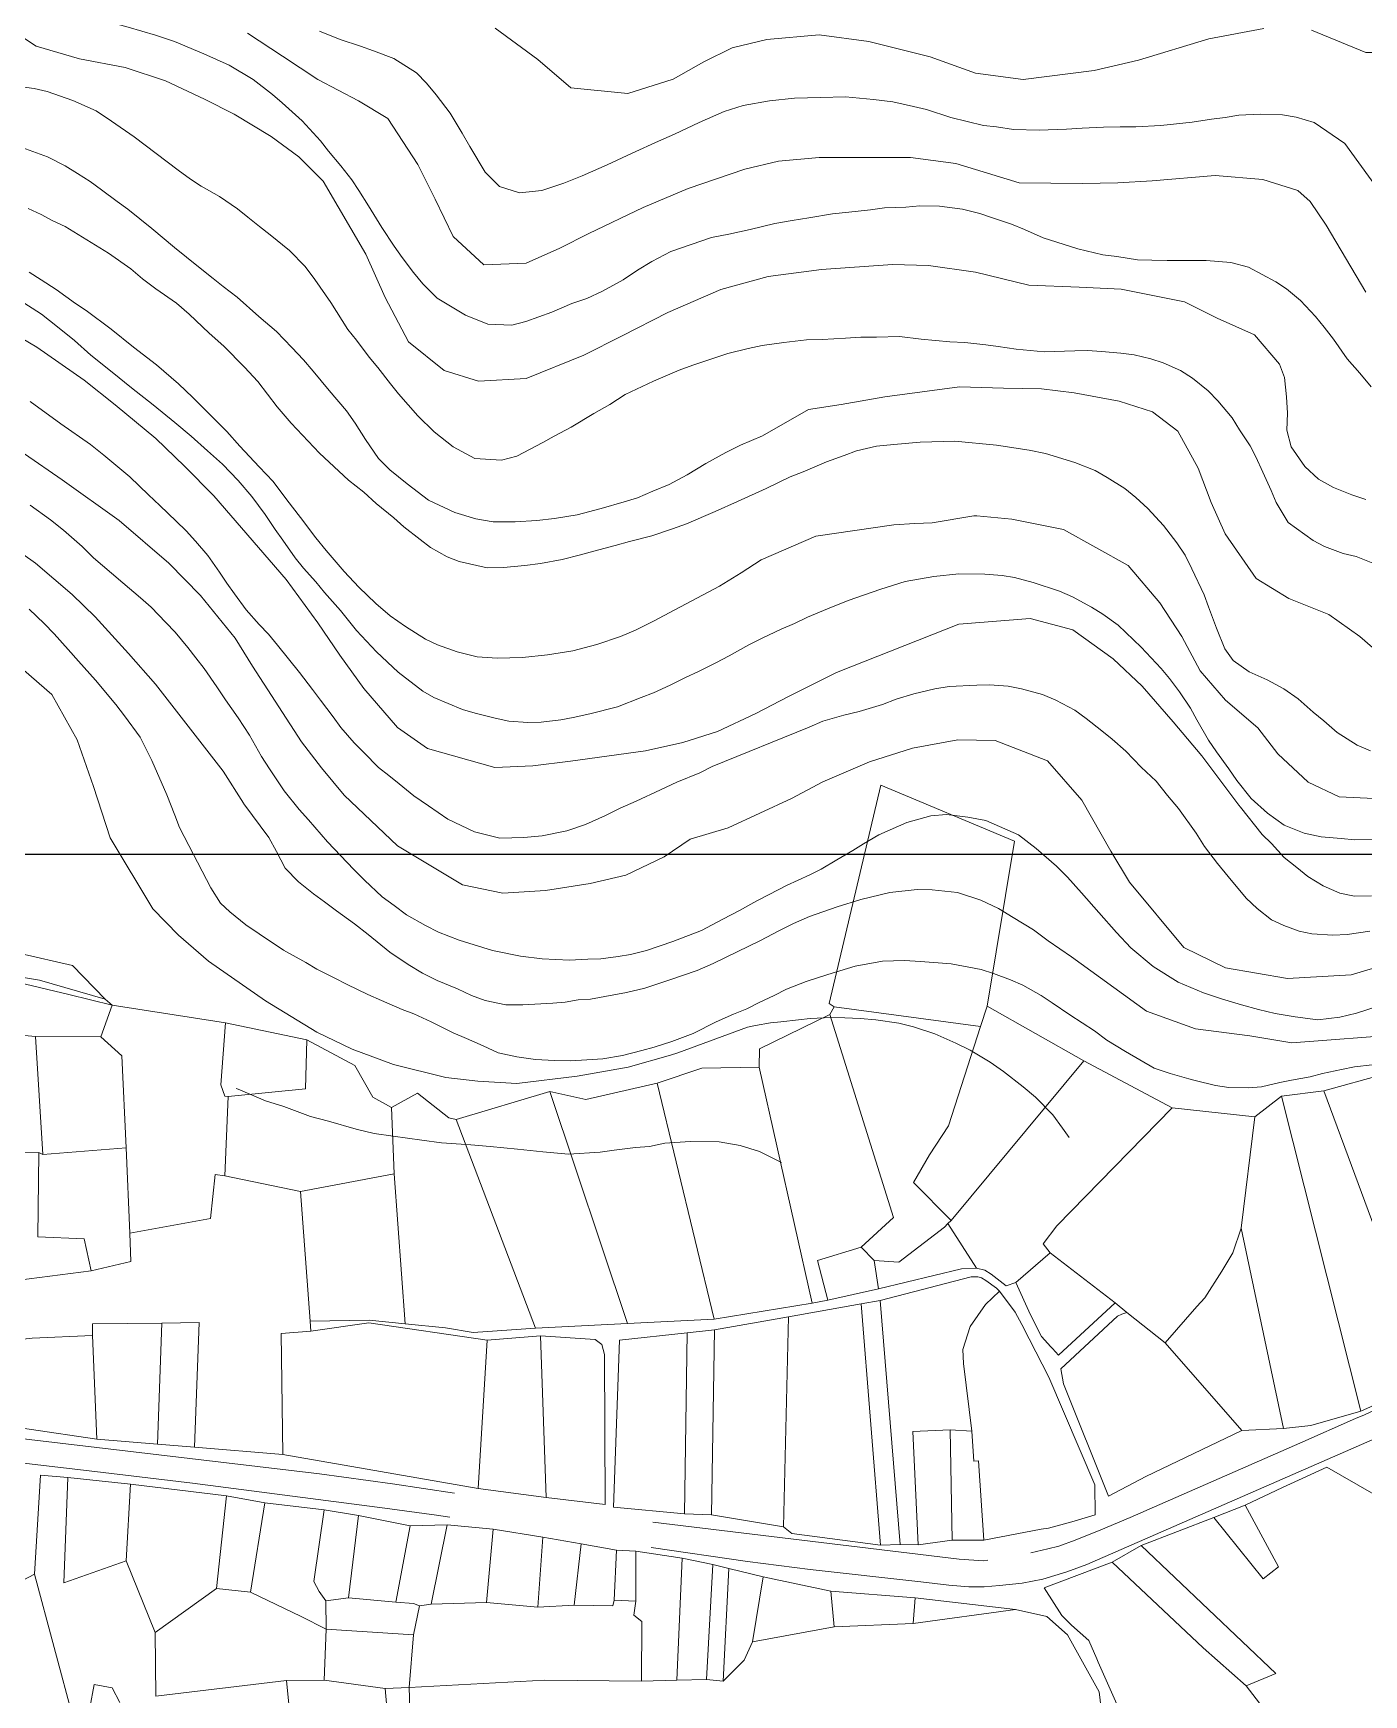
# Model space of a CAD drawing. Header units: metres. Extents: x 548946 to 557077, y 1838800 to 1845419.
# Drawn here: x 553353 to 553778, y 1839732 to 1840262 of the extents above; entities that cross this region are included whole.
import ezdxf

# ---------------------------------------------------------------- set-up
doc = ezdxf.new("R2010")
doc.units = ezdxf.units.M
doc.header["$LTSCALE"] = 28
for name, color, linetype, lineweight in [('1', 7, 'Continuous', 13), ('10', 7, 'Continuous', 13), ('2', 7, 'Continuous', 13), ('22', 7, 'Continuous', 13), ('30', 7, 'Continuous', 13), ('60', 7, 'Continuous', 25)]:
    doc.layers.add(name, color=color, linetype=linetype, lineweight=lineweight)

msp = doc.modelspace()

# ---------------------------------------------------------------- linework, layer by layer
at = {"layer": '1'}
for points in [[(553352.03, 1840279.45), (553355.71, 1840276.74), (553359.25, 1840274.14), (553364.18, 1840270.65), (553371.6, 1840267.04), (553376.71, 1840265.52), (553383.68, 1840263.69), (553392.41, 1840261.14), (553398.49, 1840259.08), (553407.76, 1840255.16), (553415.84, 1840251.5), (553423.49, 1840247.01), (553429.74, 1840242.23), (553432.76, 1840239.57), (553439.12, 1840233.77), (553445.03, 1840227.4), (553447.59, 1840224.17), (553451.5, 1840219.4), (553454.98, 1840214.97), (553457.17, 1840211.57), (553460.31, 1840206.71), (553464.59, 1840199.77)], [(553421.7, 1840261.76), (553432.92, 1840254.37), (553444.14, 1840246.99), (553457.06, 1840240.14), (553466.49, 1840234.49), (553476.05, 1840219.87), (553481.5, 1840208.85), (553487.23, 1840196.97), (553497.05, 1840187.84), (553510.55, 1840188.46), (553521.31, 1840193.18), (553530.48, 1840197.9), (553547.88, 1840206.18), (553562.19, 1840212.17), (553580.28, 1840218.4), (553590.99, 1840220.89), (553603.94, 1840222.14), (553621.12, 1840222.14), (553633.08, 1840222.14), (553647.52, 1840220.15), (553667.72, 1840214.03), (553687.84, 1840213.8), (553699.09, 1840213.99), (553710.12, 1840214.69), (553730.19, 1840216.39), (553745.32, 1840215.07), (553756.46, 1840211.55), (553760.48, 1840208.03), (553765.53, 1840200.49), (553778.12, 1840179.23)], [(553444.69, 1840262.35), (553451.22, 1840259.68), (553457.7, 1840257.54), (553461.9, 1840256.05), (553468.41, 1840253.64), (553475.54, 1840249.1), (553478.76, 1840245.81), (553481.9, 1840242.12), (553486.32, 1840236.24), (553490.14, 1840229.9), (553492.56, 1840225.61), (553497.49, 1840217.44), (553502.03, 1840212.87), (553508.37, 1840210.83), (553515.56, 1840211.63), (553522.59, 1840213.96), (553528.44, 1840216.3), (553536.38, 1840219.77), (553544.3, 1840223.5), (553552.72, 1840227.29), (553557.81, 1840229.54), (553565.72, 1840233.28), (553573.66, 1840236.75), (553579.69, 1840238.72), (553588.11, 1840240.16), (553596.08, 1840241.04), (553604.39, 1840241.18), (553612.3, 1840241.4), (553621.23, 1840240.56), (553627.43, 1840239.81), (553633.96, 1840238.32), (553638.1, 1840237.35), (553645.92, 1840234.83), (553656.34, 1840232.33), (553660.42, 1840231.87), (553665.85, 1840231.04), (553674.07, 1840230.77), (553682.75, 1840231.08), (553687.78, 1840231.5), (553694.51, 1840231.72), (553699.83, 1840231.92), (553704.91, 1840231.83), (553712.79, 1840232.31), (553722.81, 1840233.41), (553728.95, 1840234.35), (553733.32, 1840234.83), (553737.66, 1840235.57), (553744.51, 1840235.93), (553751.56, 1840235.67), (553755.93, 1840234.98), (553761.69, 1840233.23), (553771.45, 1840226.58), (553781.27, 1840213.09)], [(553500.65, 1840263.31), (553514.27, 1840253.37), (553524.79, 1840244.32), (553542.97, 1840242.46), (553557.44, 1840247.06), (553567.22, 1840252.56), (553576.24, 1840257.08), (553587.22, 1840259.71), (553603.97, 1840261.22), (553619.72, 1840259.09), (553639.29, 1840254.22), (553653.79, 1840248.96), (553669, 1840246.95), (553691.59, 1840249.81), (553705.67, 1840253.14), (553728.18, 1840259.88), (553745.71, 1840263.25)], [(553760.82, 1840262.7), (553778.13, 1840255.61), (553787.57, 1840255.61), (553806.46, 1840258.76), (553814.71, 1840258.76), (553819.19, 1840256.14), (553821.8, 1840251.27), (553828.14, 1840243.79), (553833.74, 1840239.68), (553840.08, 1840240.05), (553848.16, 1840243.8), (553881.21, 1840264.28)], [(553463.26, 1840155.15), (553460.55, 1840158.49), (553456.44, 1840163.89), (553453.73, 1840167.23), (553448.23, 1840175.86), (553443.13, 1840183.23), (553440.08, 1840187.32), (553435.09, 1840192.49), (553428.95, 1840197.41), (553425.53, 1840200.15), (553421.82, 1840203.12), (553418.54, 1840205.75), (553412.77, 1840209.67), (553406.95, 1840212.93), (553403.59, 1840215.16), (553399.62, 1840218.11), (553385.58, 1840228.66), (553378.39, 1840233.72), (553373.49, 1840236.95), (553366.09, 1840240.29), (553357.84, 1840243.16), (553353.71, 1840244.13), (553348.82, 1840244.77)], [(553348.59, 1840225.69), (553358.02, 1840222.32), (553363.65, 1840219.45), (553367.54, 1840217.03), (553371.57, 1840214.5), (553375.23, 1840211.79), (553380.17, 1840208.07), (553383.55, 1840205.59), (553391.22, 1840199.45), (553398.48, 1840193.39), (553406.15, 1840187.24), (553410.83, 1840183.49), (553413.96, 1840180.98), (553418.47, 1840177.6), (553425.37, 1840171.37), (553430.93, 1840166.68), (553435.9, 1840161.53), (553439.56, 1840157.66), (553442.68, 1840153.99), (553447.76, 1840147.82), (553453.27, 1840141.31), (553456.02, 1840137.47), (553459.31, 1840132.27), (553463.48, 1840126.13), (553467.12, 1840122.52), (553472.65, 1840118.08), (553479.44, 1840112.87), (553487.76, 1840109), (553494.46, 1840106.89), (553500, 1840105.95), (553506.99, 1840105.94), (553513.93, 1840106.45), (553519.55, 1840107.06), (553526.8, 1840108.25), (553534.47, 1840110.26), (553541.75, 1840112.36), (553546.01, 1840113.6), (553550.96, 1840115.7), (553556.16, 1840117.83), (553561.9, 1840120.92), (553567.84, 1840124.55), (553574.18, 1840128.09), (553578.85, 1840130.42), (553585.9, 1840133.4), (553600.5, 1840141.78), (553610.9, 1840143.39), (553624.9, 1840145.83), (553648.69, 1840149), (553662.65, 1840148.62), (553674.84, 1840148.38), (553685.2, 1840147.07), (553699.59, 1840144.44), (553710.19, 1840141.04), (553718.28, 1840134.88), (553724.7, 1840123.09), (553728.92, 1840112.1), (553733.36, 1840102.2), (553743.23, 1840087.96), (553753.63, 1840081.54), (553766.36, 1840076.44), (553776.3, 1840069.43), (553784.31, 1840062.39)], [(553462.7, 1840111.78), (553458.79, 1840115.38), (553453.94, 1840119.26), (553444.67, 1840127.87), (553435.69, 1840137.41), (553431.21, 1840142.64), (553424.99, 1840150.67), (553420.72, 1840155.27), (553414.13, 1840161.96), (553409.51, 1840166.13), (553403.12, 1840172.19), (553399.09, 1840175.65), (553392.47, 1840180.25), (553388.22, 1840183.43), (553384.49, 1840186.66), (553377.44, 1840191.6), (553363.63, 1840200.1), (553359.66, 1840201.87), (553355.92, 1840203.93), (553351.81, 1840205.82)], [(553464.59, 1840199.77), (553468.49, 1840193.83), (553470.97, 1840190.2), (553474.62, 1840185.4), (553477.62, 1840181.83), (553482.15, 1840177.25), (553491.2, 1840171.88), (553498.28, 1840169.02), (553505.98, 1840168.69), (553510.41, 1840169.83), (553518.67, 1840172.82), (553525.12, 1840175.61), (553529.89, 1840177.18), (553534.83, 1840179.54), (553541.46, 1840183.14), (553546.06, 1840186.24), (553550.57, 1840188.95), (553556.6, 1840192.09), (553569.62, 1840196.64), (553575.11, 1840197.64), (553581.96, 1840199.17), (553589.81, 1840201.08), (553595.3, 1840202.07), (553600.67, 1840202.92), (553608.2, 1840204.14), (553613.34, 1840204.71), (553620.28, 1840205.47), (553624.77, 1840206.1), (553631.51, 1840206.32), (553636.02, 1840206.68), (553642.27, 1840206.59), (553649.66, 1840205.59), (553655.14, 1840204.24), (553659.2, 1840202.86), (553665.28, 1840200.8), (553669.36, 1840199.17), (553675.38, 1840196.45), (553686.43, 1840192.99), (553694.3, 1840191.12), (553698.79, 1840190.58), (553705.41, 1840189.49), (553709.98, 1840189.34), (553714.8, 1840189.22), (553721.17, 1840189.27), (553727.28, 1840189.29), (553735.16, 1840188.6), (553740.78, 1840187.14), (553749.49, 1840182.51), (553752.85, 1840180.28), (553757.3, 1840176.47), (553762.15, 1840171.41), (553764.86, 1840168.07), (553767.88, 1840164.24), (553772.22, 1840157.96), (553776.24, 1840153.33), (553779.83, 1840149.04)], [(553783.11, 1840017.68), (553769.65, 1840018.3), (553759.78, 1840023.02), (553750.15, 1840031.99), (553743.77, 1840040.27), (553733.44, 1840049.16), (553725.36, 1840058.49), (553719.55, 1840069.47), (553712.55, 1840080.15), (553702.42, 1840092.06), (553681.76, 1840103.51), (553665.36, 1840106.8), (553654.14, 1840107.85), (553653.18, 1840107.84), (553639.94, 1840105.7), (553634.4, 1840105.48), (553627.72, 1840105), (553602.91, 1840101.42), (553585.46, 1840093.87), (553579.06, 1840089.68), (553572.15, 1840085.42), (553564.93, 1840081.65), (553557.97, 1840077.9), (553551.12, 1840074.3), (553545.35, 1840071.47), (553540.66, 1840069.4), (553533.04, 1840066.88), (553525.37, 1840064.87), (553517.35, 1840063.6), (553509.42, 1840062.72), (553501.3, 1840062.47), (553494.9, 1840062.93), (553488.51, 1840064.56), (553482.32, 1840066.73), (553478.49, 1840068.63), (553472.1, 1840072.59), (553467.19, 1840076.06), (553462.62, 1840079.96), (553457.25, 1840085.19), (553452.57, 1840090.11), (553446.78, 1840096.85), (553443.49, 1840100.89), (553438.63, 1840107.34), (553434.26, 1840112.94), (553429.86, 1840118.8), (553425.47, 1840123.49), (553419.31, 1840130.06), (553415.16, 1840134.78), (553410.51, 1840139.45), (553404.26, 1840145.62), (553399.78, 1840149.91), (553392.76, 1840156), (553385.41, 1840161.66), (553378.31, 1840167.35), (553370.28, 1840173.33), (553366.93, 1840175.55), (553360.74, 1840180.04), (553356, 1840183.14), (553352.11, 1840185.56)], [(553780.02, 1839986.75), (553774.56, 1839986.67), (553769.91, 1839987.59), (553764.57, 1839990), (553759.69, 1839992.97), (553756.13, 1839995.83), (553752.13, 1839999.03), (553748.14, 1840003.4), (553745.09, 1840006.32), (553738.19, 1840015.07), (553737.7, 1840015.63), (553725.9, 1840031.41), (553716.77, 1840042.2), (553706.87, 1840053.61), (553697.62, 1840062.28), (553684.78, 1840071.6), (553671.16, 1840075.2), (553648.46, 1840073.38), (553609.46, 1840057.95), (553594.11, 1840050.25), (553583.78, 1840044.87), (553571.56, 1840039.11), (553560.49, 1840035.59), (553548.62, 1840033.03), (553524.67, 1840029.67), (553512.68, 1840028.16), (553500.57, 1840027.7), (553479.11, 1840033.77), (553469.55, 1840040.46), (553458.84, 1840052.84), (553451.14, 1840063.44), (553444.17, 1840073.77), (553434, 1840087.62), (553410.95, 1840114.31), (553401.63, 1840123.67), (553392.53, 1840132.53), (553379.54, 1840143.24), (553369.67, 1840151.13), (553354.59, 1840161.61), (553339.2, 1840170.69)], [(553780.98, 1840092.59), (553775.13, 1840094.94), (553770.99, 1840095.92), (553765.02, 1840098.12), (553761.43, 1840100.07), (553753.38, 1840105.81), (553749.56, 1840112.15), (553747.97, 1840116.01), (553745.37, 1840121.84), (553743.15, 1840126.66), (553741.33, 1840130.24), (553737.91, 1840135.32), (553735.54, 1840139.09), (553731.03, 1840144.58), (553727.95, 1840147.75), (553722.96, 1840151.75), (553719.05, 1840154.18), (553713.57, 1840156.7), (553709.66, 1840157.96), (553704.32, 1840159.19), (553700.1, 1840159.77), (553693.93, 1840160.26), (553689.48, 1840160.55), (553685.45, 1840160.5), (553675.6, 1840160.19), (553666.67, 1840161.03), (553660.98, 1840161.83), (553657.02, 1840162.44), (553650.31, 1840163.13), (553645.6, 1840163.39), (553636.4, 1840164.2), (553629.55, 1840165.01), (553622.16, 1840164.84), (553617.22, 1840164.82), (553612.31, 1840164.54), (553604.94, 1840164.12), (553599.89, 1840163.95), (553592.69, 1840163.16), (553585.78, 1840162.14), (553581.32, 1840161.25), (553574.87, 1840159.63), (553570.36, 1840158.1), (553563.7, 1840155.93), (553559.33, 1840154.28), (553551.14, 1840150.78), (553542.11, 1840146.53), (553537.25, 1840143.4), (553532.11, 1840140.49), (553524.91, 1840136.18), (553519.51, 1840133.25), (553515.83, 1840131.28), (553507.6, 1840126.86), (553502.66, 1840125.67), (553494.15, 1840126.16), (553487.25, 1840129.83), (553481.25, 1840134.63), (553476.01, 1840139.77), (553469.9, 1840146.77), (553467.34, 1840150), (553463.26, 1840155.15)], [(553438.32, 1840057.98), (553431.25, 1840066.69), (553428.4, 1840070.15), (553425.46, 1840073.21), (553421.3, 1840077.95), (553417.62, 1840083.01), (553415.17, 1840086.38), (553412.83, 1840089.9), (553409.12, 1840095.21), (553405.1, 1840099.84), (553402.14, 1840103.15), (553398.94, 1840106.18), (553393.83, 1840111.21), (553390.21, 1840114.59), (553384.25, 1840120.3), (553375.95, 1840127.19), (553371.67, 1840130.62), (553362.22, 1840137.26), (553352.47, 1840144.37)], [(553779.61, 1840033.01), (553775.38, 1840034.75), (553769.08, 1840038.87), (553764.77, 1840042.56), (553761.34, 1840045.3), (553756.58, 1840049.59), (553752.07, 1840052.74), (553746.68, 1840055.65), (553740.94, 1840058.14), (553735.86, 1840061.75), (553733.24, 1840065.49), (553730.56, 1840072.09), (553728, 1840078.83), (553726.66, 1840082.71), (553722.76, 1840090.99), (553720.59, 1840095.31), (553717.94, 1840099.31), (553713.69, 1840104.82), (553708.67, 1840110.25), (553704.91, 1840113.74), (553701.34, 1840116.6), (553695.75, 1840120.14), (553691.87, 1840122.32), (553685.47, 1840124.86), (553676.06, 1840127.73), (553670.86, 1840128.85), (553660.41, 1840130.43), (553647.14, 1840131.7), (553636.11, 1840131.39), (553627.75, 1840130.6), (553622.21, 1840130.12), (553615.87, 1840128.64), (553611.87, 1840127.16), (553606.24, 1840125.11), (553598.79, 1840121.95), (553594.68, 1840120.33), (553587.02, 1840116.62), (553577.85, 1840112.49), (553570.8, 1840109.24), (553561.6, 1840105.37), (553557.23, 1840103.72), (553550.57, 1840101.55), (553543.49, 1840099.73), (553538.95, 1840098.45), (553532.12, 1840096.66), (553527.84, 1840095.41), (553522.01, 1840093.99), (553515.13, 1840092.71), (553510.14, 1840092.03), (553503.31, 1840091.41), (553498.11, 1840091.36), (553489.18, 1840093.36), (553485.38, 1840094.77), (553480.1, 1840097.83), (553476.71, 1840100.31), (553471.57, 1840104.43), (553468.41, 1840107.2), (553462.7, 1840111.78)], [(553350.6, 1840127.69), (553362.63, 1840119.33), (553380.81, 1840106.38), (553396.6, 1840092.8), (553406.73, 1840082.47), (553417.75, 1840068.89), (553423.33, 1840060), (553438.88, 1840035.82), (553445.26, 1840027.54), (553452.57, 1840018.84), (553469.51, 1840002.75), (553490.28, 1839990.25), (553503.09, 1839987.62), (553516.74, 1839988.43), (553530.94, 1839990.72), (553542.27, 1839993.38), (553554.5, 1839999.15), (553562.85, 1840004.84), (553574.96, 1840008.47), (553595.07, 1840017.75), (553605.05, 1840023.09), (553620.02, 1840029.51), (553633.64, 1840033.85)], [(553352.46, 1840111.34), (553358.97, 1840106.59), (553363.11, 1840103.28), (553369.01, 1840098.08), (553372.66, 1840094.45), (553378.4, 1840089.62), (553381.99, 1840086.5), (553387.58, 1840081.78), (553391.03, 1840078.78), (553395.74, 1840073.84), (553398.68, 1840070.78), (553402.73, 1840065.89), (553405.29, 1840062.67), (553407.89, 1840059.18), (553411.91, 1840053.38), (553414.7, 1840049.27), (553418.72, 1840043.47), (553422.32, 1840038.01), (553426.19, 1840031.15), (553428.7, 1840027.27), (553433.38, 1840020.24), (553438.2, 1840014.27), (553441.16, 1840010.95), (553447.26, 1840003.95), (553455.65, 1839995.12), (553459.02, 1839991.72), (553464.66, 1839986.49), (553468.49, 1839983.66), (553472.45, 1839980.71), (553478.42, 1839977.34), (553482.56, 1839975.19), (553489.21, 1839972.68), (553499.85, 1839969.3), (553508.76, 1839967.55), (553515.61, 1839966.74), (553524.37, 1839966.27), (553530.2, 1839966.53), (553534.34, 1839966.72), (553539.85, 1839967.46), (553543.82, 1839968.03), (553548.88, 1839969.36), (553557.27, 1839972.24), (553566.38, 1839975.71), (553573.27, 1839979.33), (553578.55, 1839982.12), (553584.07, 1839985.2), (553588.01, 1839987.2), (553593.55, 1839990.02), (553600.98, 1839993.44), (553604.55, 1839995.26), (553609.55, 1839998.28), (553614.69, 1840001.19), (553618.09, 1840003.39), (553622.97, 1840006.26), (553631.91, 1840010.11), (553639.48, 1840012.24), (553644.51, 1840012.67), (553651.36, 1840011.86), (553657.07, 1840010.8), (553667.46, 1840006.22), (553673.13, 1840001.9), (553679.61, 1839996.25), (553683.12, 1839992.73), (553687.57, 1839987.76), (553693.07, 1839981.47), (553698.72, 1839975.07), (553703.28, 1839970.24)], [(553770.43, 1839931.43), (553764.37, 1839930.1), (553760.47, 1839929.09), (553754.48, 1839928.05), (553750.75, 1839927.26), (553744.88, 1839925.94), (553740.81, 1839925.59), (553734.5, 1839925.66), (553730.23, 1839926.33), (553723.75, 1839927.91), (553721.78, 1839928.46), (553715.77, 1839930.18), (553710.72, 1839931.82), (553701.53, 1839937.12), (553695.6, 1839940.78), (553691.64, 1839943.73), (553683.79, 1839948.85), (553678.17, 1839952.65), (553674.66, 1839954.99), (553668.84, 1839958.25), (553664.87, 1839960.03), (553659.45, 1839962.03), (553655.54, 1839963.29), (553645.98, 1839965.1), (553636.27, 1839965.85), (553631.16, 1839966.2), (553624.16, 1839965.95), (553615.37, 1839964.33), (553606.68, 1839961.68), (553599.77, 1839959.49), (553593.55, 1839956.98), (553589.6, 1839954.99), (553584.78, 1839952.77), (553580.83, 1839950.77), (553576.61, 1839949.01), (553571.15, 1839946.58), (553563.75, 1839942.91), (553557.01, 1839940.35), (553551.36, 1839938.55), (553547.45, 1839937.47), (553541.25, 1839935.88), (553534.99, 1839934.8), (553529.83, 1839934.49), (553524.66, 1839934.18), (553519.58, 1839934.27), (553513.55, 1839934.65), (553507.61, 1839935.43), (553501.62, 1839936.72), (553496.82, 1839938.92), (553491.49, 1839941.32), (553487.26, 1839943.07), (553480.24, 1839946.59), (553474.76, 1839949.11), (553470.97, 1839950.51), (553464.4, 1839953.43), (553460.04, 1839955.29), (553453.44, 1839958.46), (553449.31, 1839960.61), (553443.8, 1839963.38), (553440.32, 1839965.47), (553433.24, 1839969.5), (553425.39, 1839974.62), (553421.17, 1839977.54), (553416.04, 1839981.65), (553413.13, 1839984.46), (553409.99, 1839989.31), (553403.04, 1840002.85), (553400.07, 1840008.51), (553398.59, 1840012.51), (553396.06, 1840018.99), (553391.21, 1840029.9), (553387.54, 1840037.3), (553382.49, 1840044.16), (553379.75, 1840047.76), (553373.31, 1840055.5), (553367.83, 1840061.53), (553364.55, 1840065.33), (553360.1, 1840070.3), (553356.88, 1840073.59), (553352.09, 1840078.14)], [(553683.64, 1839909.72), (553681.51, 1839912.76), (553678.37, 1839917), (553672.88, 1839922.6), (553668.99, 1839925.89), (553662.73, 1839930.74), (553658.39, 1839933.7), (553652.05, 1839937.58), (553647.5, 1839939.85), (553640.78, 1839942.83), (553633.95, 1839945.04), (553629.34, 1839946.15), (553621.96, 1839947.25), (553616.95, 1839947.65), (553612.15, 1839947.89), (553607.75, 1839947.98), (553601.11, 1839947.63), (553597.34, 1839947.21), (553591.68, 1839946.59), (553588.47, 1839946.24), (553583.69, 1839945.42), (553581.07, 1839944.94), (553558.85, 1839936.7), (553556.59, 1839935.94), (553543.09, 1839932.15), (553526.84, 1839929.29), (553507.54, 1839926.97), (553495.12, 1839927.7), (553484.95, 1839928.86), (553468.27, 1839933), (553455.04, 1839937.88), (553443.87, 1839943.33), (553427.43, 1839953.31), (553409.28, 1839965.92), (553399.73, 1839974.2), (553391.57, 1839982.63), (553377.95, 1840005.26), (553372.61, 1840021.58), (553367.43, 1840036.52), (553359.31, 1840050.94), (553348.03, 1840060.83)], [(553779.44, 1839975.51), (553772.27, 1839974.46), (553767.61, 1839974.2), (553760.93, 1839974.64), (553756.94, 1839975.5), (553752.06, 1839977.3), (553748.09, 1839979.08), (553743.52, 1839982.74), (553740.04, 1839985.99), (553734.34, 1839992.91), (553730.89, 1839997.08), (553726.78, 1840002.48), (553724.1, 1840006.74), (553718.43, 1840014.57), (553714.98, 1840018.74), (553711.36, 1840023.28), (553706.57, 1840027.83), (553701.72, 1840032.88), (553697.27, 1840036.69), (553693.99, 1840039.32), (553688.99, 1840043.32), (553685.45, 1840045.92), (553679.38, 1840049.15), (553675.15, 1840050.9), (553668.44, 1840052.76), (553664.19, 1840053.59), (553658.17, 1840053.97), (553654.14, 1840053.92), (553645.35, 1840053.47), (553640.75, 1840052.7), (553634.15, 1840051.19), (553628.5, 1840049.4), (553624.13, 1840047.75), (553616.7, 1840045.5), (553611.76, 1840044.31), (553605.08, 1840042.4), (553600.74, 1840040.49), (553569.86, 1840027.99), (553565.92, 1840025.99), (553558.58, 1840022.97), (553553.38, 1840020.58), (553545.58, 1840016.99), (553540.5, 1840014.74), (553535.81, 1840012.4), (553529.5, 1840009.5), (553523.47, 1840007.53), (553515.59, 1840005.88), (553509.79, 1840005.38), (553502.14, 1840005.18), (553494.12, 1840007.16), (553485.62, 1840011.17), (553479.43, 1840015.43), (553474.77, 1840018.69), (553470.07, 1840022.46), (553466.79, 1840025.09), (553463.51, 1840027.72), (553458.83, 1840032.41), (553455.75, 1840035.58), (553451.44, 1840040.44), (553448.99, 1840043.81), (553445.02, 1840049.09), (553442.43, 1840052.58), (553438.32, 1840057.98)], [(553633.64, 1840033.85), (553648.15, 1840036.52), (553659.98, 1840036.24), (553676.73, 1840029.82), (553687.64, 1840017.29), (553696.85, 1840001.04), (553702.88, 1839991.14), (553720.17, 1839970.33), (553733.4, 1839963.87), (553753.17, 1839960.43), (553773.48, 1839961.63), (553809.64, 1839972.34), (553847.32, 1839978.99), (553862.29, 1839979.07), (553874.86, 1839978.53), (553894.17, 1839977.68), (553906.39, 1839978.69), (553922.09, 1839981.66), (553936.68, 1839986.81), (553949.64, 1839993.89), (553956.39, 1839998.78)], [(553703.28, 1839970.24), (553710.44, 1839964.27), (553718.4, 1839959.29), (553726.45, 1839955.88), (553732.13, 1839953.91), (553738.58, 1839952.02), (553743.95, 1839950.53), (553749.29, 1839949.3), (553755.65, 1839948.18), (553762.91, 1839947.28), (553769.84, 1839948.05), (553775.16, 1839949.41), (553782.7, 1839951.8)], [(553810.99, 1839904.89), (553810.43, 1839906.24), (553808.95, 1839910.18), (553807.97, 1839913.04), (553806.44, 1839917.35), (553804.85, 1839920.52), (553802.03, 1839924.5), (553799.37, 1839926.98), (553795.22, 1839929.96), (553793.63, 1839930.55), (553788.77, 1839932.21), (553783.72, 1839932.99), (553780.2, 1839932.89), (553774.54, 1839932.26), (553770.43, 1839931.43)], [(553418.12, 1839925.38), (553418.75, 1839925.12), (553427.48, 1839921.4), (553433.28, 1839919.57), (553441.81, 1839916.47), (553447.58, 1839914.9), (553456.31, 1839912.35), (553462.05, 1839911.03), (553468.13, 1839910.14), (553477.24, 1839908.93), (553483.58, 1839908.07), (553492.88, 1839907.4), (553499.05, 1839906.91), (553507.73, 1839906.05), (553515.89, 1839905.12), (553524.03, 1839904.46), (553534.11, 1839905.05), (553538.59, 1839905.67), (553545.39, 1839906.55), (553549.9, 1839906.92), (553554.73, 1839907.97), (553562.86, 1839908.48)], [(553562.86, 1839908.48), (553572.11, 1839908.32), (553578.74, 1839907.23), (553584.93, 1839905.31), (553591.88, 1839901.77)]]:
    msp.add_lwpolyline(points, dxfattribs=at)
at = {"layer": '10'}
for p, q in [((553374.98, 1839941.8), (553378.55, 1839951.96)), ((553376.4, 1839953.78), (553378.55, 1839951.96)), ((553655.34, 1839945.16), (553657.44, 1839951.55)), ((553657.44, 1839951.55), (553688.32, 1839934.14)), ((553374.98, 1839941.8), (553354.15, 1839941.94)), ((553354.15, 1839941.94), (553356.44, 1839904.31)), ((553646, 1839883.33), (553688.32, 1839934.14)), ((553688.32, 1839934.14), (553716.44, 1839919.18)), ((553601.74, 1839856.89), (553584.81, 1839932.17)), ((553784.05, 1839929.96), (553764.8, 1839924.57)), ((553414.49, 1839897.53), (553415.59, 1839922.77)), ((553518.06, 1839924.38), (553488.19, 1839915.44)), ((553518.06, 1839924.38), (553542.89, 1839850.47)), ((553570.5, 1839851.88), (553552.28, 1839927.1)), ((553751.34, 1839922.93), (553742.84, 1839916.32)), ((553764.8, 1839924.57), (553751.34, 1839922.93)), ((553751.34, 1839922.93), (553776.6, 1839822.47)), ((553798.23, 1839834.1), (553764.8, 1839924.57)), ((553467.66, 1839919.27), (553468.49, 1839898.2)), ((553716.44, 1839919.18), (553742.84, 1839916.32)), ((553513.47, 1839848.96), (553488.19, 1839915.44)), ((553742.84, 1839916.32), (553738.46, 1839880.89)), ((553355.25, 1839904.96), (553356.44, 1839904.31)), ((553356.44, 1839904.31), (553383.05, 1839906.47)), ((553383.05, 1839906.47), (553384.22, 1839879.23)), ((553646, 1839883.33), (553644.96, 1839882.3)), ((553654.05, 1839868.14), (553644.96, 1839882.3)), ((553751.97, 1839816.97), (553738.46, 1839880.89)), ((553617.36, 1839874.78), (553621.47, 1839870.49)), ((553622.83, 1839861.54), (553621.47, 1839870.49)), ((553666.57, 1839863.49), (553677.57, 1839872.98)), ((553677.57, 1839872.98), (553698.27, 1839857)), ((553371.87, 1839867.26), (553329.65, 1839861.83)), ((553606.68, 1839857.89), (553622.83, 1839861.54)), ((553570.5, 1839851.88), (553601.74, 1839856.89)), ((553594.13, 1839852.58), (553617.32, 1839856.68)), ((553606.68, 1839857.89), (553601.74, 1839856.89)), ((553617.32, 1839856.68), (553623.4, 1839857.79)), ((553617.32, 1839856.68), (553623.46, 1839779.82)), ((553623.4, 1839857.79), (553629.74, 1839779.99)), ((553698.27, 1839857), (553702.02, 1839853.92)), ((553702.02, 1839853.92), (553714.18, 1839844.26)), ((553394.41, 1839850.61), (553393.04, 1839812)), ((553441.65, 1839851.2), (553441.89, 1839847.97)), ((553513.47, 1839848.96), (553542.89, 1839850.47)), ((553542.89, 1839850.47), (553570.5, 1839851.88)), ((553570.6, 1839848.4), (553594.13, 1839852.58)), ((553594.13, 1839852.58), (553592.59, 1839785.63)), ((553495.28, 1839797.86), (553498.08, 1839845.16)), ((553515.06, 1839846.54), (553498.08, 1839845.16)), ((553561.91, 1839847.44), (553560.99, 1839789.82)), ((553561.91, 1839847.44), (553570.6, 1839848.4)), ((553570.6, 1839848.4), (553569.58, 1839789.45)), ((553738.66, 1839816.31), (553714.18, 1839844.26)), ((553738.66, 1839816.31), (553751.97, 1839816.97)), ((553373.67, 1839813.63), (553393.04, 1839812)), ((553652.54, 1839816.09), (553645.7, 1839816.6)), ((553646.37, 1839781.45), (553645.7, 1839816.6)), ((553495.28, 1839797.86), (553433.02, 1839808.65)), ((553355.7, 1839802.09), (553353.79, 1839770.52)), ((553384.41, 1839799.2), (553383.05, 1839774.85)), ((553516.91, 1839795.02), (553495.28, 1839797.86)), ((553415.01, 1839795.57), (553411.79, 1839765.97)), ((553427.2, 1839793.26), (553422.63, 1839764.78)), ((553538.36, 1839791.96), (553560.99, 1839789.82)), ((553729.74, 1839788.64), (553739.75, 1839792.51)), ((553457.11, 1839789.23), (553453.95, 1839763.03)), ((553473.53, 1839785.97), (553469.01, 1839761.67)), ((553485.4, 1839786.25), (553473.53, 1839785.97)), ((553485.4, 1839786.25), (553480.24, 1839761.01)), ((553499.97, 1839784.88), (553485.4, 1839786.25)), ((553706.6, 1839779.75), (553729.74, 1839788.64)), ((553499.97, 1839784.88), (553497.94, 1839761.48)), ((553515.86, 1839782.33), (553499.97, 1839784.88)), ((553515.86, 1839782.33), (553514.29, 1839760.09)), ((553528.05, 1839780.2), (553515.86, 1839782.33)), ((553528.05, 1839780.2), (553525.79, 1839760.66)), ((553539.3, 1839778.25), (553528.05, 1839780.2)), ((553635.44, 1839779.93), (553646.37, 1839781.45)), ((553646.37, 1839781.45), (553656.41, 1839781.4)), ((553383.05, 1839774.85), (553392.33, 1839751.96)), ((553539.3, 1839778.25), (553538.56, 1839762.29)), ((553545.54, 1839777.9), (553545.49, 1839762)), ((553560.3, 1839775.61), (553558.57, 1839736.78)), ((553570.04, 1839773.64), (553560.3, 1839775.61)), ((553353.79, 1839770.52), (553366.32, 1839723.79)), ((553570.04, 1839773.64), (553568.05, 1839737.03)), ((553575.19, 1839772.4), (553570.04, 1839773.64)), ((553575.19, 1839772.4), (553573.33, 1839736.48)), ((553586.07, 1839769.66), (553575.19, 1839772.4)), ((553586.07, 1839769.66), (553582.67, 1839749.02)), ((553586.07, 1839769.66), (553607.68, 1839765.09)), ((553634.56, 1839763.03), (553607.68, 1839765.09)), ((553608.66, 1839753.74), (553607.68, 1839765.09)), ((553446.66, 1839762.04), (553453.95, 1839763.03)), ((553446.76, 1839752.98), (553446.66, 1839762.04)), ((553453.95, 1839763.03), (553469.01, 1839761.67)), ((553476.58, 1839760.51), (553474.61, 1839751.2)), ((553545.49, 1839762), (553538.56, 1839762.29)), ((553634.56, 1839763.03), (553633.92, 1839754.86)), ((553633.92, 1839754.86), (553666.53, 1839759.32)), ((553634.56, 1839763.03), (553666.53, 1839759.32)), ((553392.33, 1839751.96), (553392.52, 1839731.64)), ((553446.13, 1839736.73), (553446.76, 1839752.98)), ((553446.76, 1839752.98), (553474.61, 1839751.2)), ((553474.61, 1839751.2), (553473.26, 1839734.41)), ((553392.52, 1839731.64), (553434.18, 1839736.7)), ((553446.13, 1839736.73), (553434.18, 1839736.7)), ((553434.18, 1839736.7), (553434.95, 1839728.07)), ((553465.63, 1839734.1), (553446.13, 1839736.73)), ((553465.63, 1839734.1), (553473.26, 1839734.41)), ((553465.63, 1839734.1), (553466.45, 1839724.45)), ((553558.57, 1839736.78), (553547.27, 1839736.48))]:
    msp.add_line(p, q, dxfattribs=at)
for points in [[(553608.66, 1839951.41), (553607.07, 1839952.49), (553623.62, 1840022.04), (553666.24, 1840004.16), (553657.44, 1839951.55)], [(553376.4, 1839953.78), (553365.89, 1839964.61), (553349.24, 1839968.43), (553341.37, 1839973.44), (553333.46, 1839984.2), (553329.32, 1839986.71), (553319.64, 1839990.09), (553312.75, 1839993.94), (553302.16, 1840000.28), (553292.22, 1839997.6), (553283.49, 1839999.61)], [(553093.32, 1839962.88), (553137.87, 1839947.32), (553167.53, 1839943.43), (553220.06, 1839947.81), (553278.41, 1839956.91), (553283.34, 1839959.9), (553293.81, 1839964.04), (553310.61, 1839962.74), (553333.84, 1839960.96), (553350.94, 1839958.66), (553364.82, 1839955.32), (553378.55, 1839951.96)], [(553376.4, 1839953.78), (553355.41, 1839959.92), (553335.97, 1839963.09), (553317.58, 1839964.25)], [(553378.55, 1839951.96), (553414.74, 1839946.31), (553440.64, 1839940.89)], [(553607.31, 1839948.94), (553608.66, 1839951.41), (553655.34, 1839945.16)], [(553312.46, 1839919.61), (553317.57, 1839917.42), (553321.28, 1839915.85), (553329.23, 1839916.11), (553330.71, 1839930.38), (553332.05, 1839943.98), (553354.15, 1839941.94)], [(553415.59, 1839922.77), (553414.46, 1839922.96), (553413.18, 1839926.5), (553414.74, 1839946.31)], [(553607.31, 1839948.94), (553584.89, 1839938.05), (553584.81, 1839932.17)], [(553617.36, 1839874.78), (553627.58, 1839884.23), (553607.31, 1839948.94)], [(553646, 1839883.33), (553634.04, 1839895.41), (553639.12, 1839904.2), (553645.13, 1839913.43), (553655.34, 1839945.16)], [(553383.05, 1839906.47), (553381.65, 1839935.75), (553374.98, 1839941.8)], [(553415.59, 1839922.77), (553440.17, 1839925.2), (553440.64, 1839940.89)], [(553440.64, 1839940.89), (553455.88, 1839932.66), (553461.62, 1839922.58), (553467.66, 1839919.27)], [(553584.81, 1839932.17), (553566.52, 1839931.82), (553552.28, 1839927.1)], [(553488.19, 1839915.44), (553485.86, 1839916.01), (553475.94, 1839923.86), (553467.66, 1839919.27)], [(553552.28, 1839927.1), (553529.6, 1839921.81), (553518.06, 1839924.38)], [(553677.57, 1839872.98), (553675.32, 1839875.86), (553679.66, 1839881.54), (553716.44, 1839919.18)], [(553355.25, 1839904.96), (553328.9, 1839904.77), (553329.51, 1839885.94), (553301.69, 1839887.3)], [(553371.87, 1839867.26), (553369.65, 1839877.42), (553354.91, 1839878.09), (553355.25, 1839904.96)], [(553414.49, 1839897.53), (553411.43, 1839897.95), (553409.9, 1839883.95), (553384.22, 1839879.23)], [(553441.65, 1839851.2), (553438.59, 1839892.51), (553414.49, 1839897.53)], [(553438.59, 1839892.51), (553468.49, 1839898.2), (553471.99, 1839850.39)], [(553621.47, 1839870.49), (553629.37, 1839869.96), (553643.92, 1839881.18), (553644.96, 1839882.3)], [(553714.18, 1839844.26), (553724.34, 1839855.89), (553726.83, 1839858.67), (553732.3, 1839867.14), (553735.77, 1839872.99), (553738.46, 1839880.89)], [(553384.22, 1839879.23), (553384.58, 1839870.22), (553371.87, 1839867.26)], [(553606.68, 1839857.89), (553603.36, 1839870.53), (553617.36, 1839874.78)], [(553622.83, 1839861.54), (553649.35, 1839867.84), (553654.05, 1839868.14)], [(553623.4, 1839857.79), (553652.42, 1839865.33), (553654.52, 1839865.31), (553655.62, 1839864.97), (553657.05, 1839864.16), (553660.41, 1839861.76), (553661.37, 1839860.75)], [(553654.05, 1839868.14), (553656.72, 1839867.48), (553658.78, 1839866.16), (553663.55, 1839862.42), (553666.57, 1839863.49)], [(553661.37, 1839860.75), (553657, 1839856.52), (553652.11, 1839849.45), (553649.68, 1839842.18), (553649.89, 1839837.72), (553652.54, 1839816.09)], [(553661.37, 1839860.75), (553666.35, 1839854.05), (553668.54, 1839850.09), (553670.82, 1839845.59), (553677.1, 1839833.38), (553691.75, 1839799.05), (553691.94, 1839789.42)], [(553666.57, 1839863.49), (553671.27, 1839853.21), (553674.79, 1839846.33), (553677.72, 1839843.07)], [(553677.72, 1839843.07), (553678.25, 1839842.48), (553680.2, 1839840.32), (553698.27, 1839857)], [(553702.02, 1839853.92), (553700.43, 1839853.45), (553699.03, 1839852.76), (553680.96, 1839835.97), (553681.8, 1839831.23), (553696.18, 1839795.41)], [(553372.29, 1839846.67), (553372.36, 1839850.35), (553394.41, 1839850.61)], [(553404.86, 1839811.01), (553406.31, 1839850.75), (553394.41, 1839850.61)], [(553441.65, 1839851.2), (553460.51, 1839851.53), (553471.99, 1839850.39)], [(553498.08, 1839845.16), (553460.37, 1839850.65), (553441.89, 1839847.97)], [(553471.99, 1839850.39), (553484.84, 1839849.11), (553493.69, 1839847.54), (553513.47, 1839848.96)], [(553373.67, 1839813.63), (553372.29, 1839846.67), (553353.06, 1839845.74), (553301.28, 1839840.08)], [(553433.02, 1839808.65), (553432.4, 1839847.29), (553441.89, 1839847.97)], [(553535.73, 1839792.76), (553516.91, 1839795.02), (553515.06, 1839846.54)], [(553515.06, 1839846.54), (553532.58, 1839845.39), (553534.66, 1839843.71), (553535.51, 1839840.53), (553535.73, 1839792.76)], [(553538.36, 1839791.96), (553540.26, 1839845.17), (553561.91, 1839847.44)], [(553776.6, 1839822.47), (553785.85, 1839826.64), (553791.06, 1839829.65), (553798.23, 1839834.1)], [(553301.4, 1839823.62), (553352.15, 1839816.79), (553373.67, 1839813.63)], [(553751.97, 1839816.97), (553760.67, 1839817.94), (553776.6, 1839822.47)], [(553393.04, 1839812), (553404.86, 1839811.01), (553433.02, 1839808.65)], [(553635.44, 1839779.93), (553633.75, 1839816.02), (553645.7, 1839816.6)], [(553656.41, 1839781.4), (553654.67, 1839806.73), (553653.28, 1839806.6), (553652.54, 1839816.09)], [(553696.18, 1839795.41), (553708, 1839801.65), (553738.66, 1839816.31)], [(553473.53, 1839785.97), (553457.11, 1839789.23), (553446.13, 1839791.08), (553427.2, 1839793.26), (553415.01, 1839795.57), (553384.41, 1839799.2), (553364.49, 1839801.36), (553355.7, 1839802.09)], [(553364.49, 1839801.36), (553363.15, 1839767.84), (553383.05, 1839774.85)], [(553765.69, 1839804.63), (553751.58, 1839798.15), (553739.75, 1839792.51)], [(553819.59, 1839781.2), (553804.79, 1839780.94), (553792.86, 1839785.67), (553785.73, 1839793.16), (553765.69, 1839804.63)], [(553446.13, 1839791.08), (553442.89, 1839768.27), (553444.57, 1839765.06), (553446.66, 1839762.04)], [(553729.74, 1839788.64), (553745.4, 1839769.06), (553750.32, 1839772.86), (553739.75, 1839792.51)], [(553560.99, 1839789.82), (553569.58, 1839789.45), (553592.59, 1839785.63)], [(553592.59, 1839785.63), (553595.25, 1839783.56), (553623.46, 1839779.82)], [(553656.41, 1839781.4), (553674.64, 1839784.87), (553677.08, 1839785.21), (553684.49, 1839787.21), (553691.94, 1839789.42)], [(553623.46, 1839779.82), (553629.74, 1839779.99), (553635.44, 1839779.93)], [(553560.3, 1839775.61), (553545.54, 1839777.9), (553539.3, 1839778.25)], [(553706.6, 1839779.75), (553697.37, 1839774.38), (553675.67, 1839766.24)], [(553740.04, 1839734.97), (553749.44, 1839738.85), (553706.6, 1839779.75)], [(553291.09, 1839758.85), (553292.47, 1839758.92), (553306.83, 1839756.41), (553319.3, 1839756.84), (553334.92, 1839760.04), (553343.98, 1839765.38), (553353.79, 1839770.52)], [(553697.37, 1839774.38), (553726.32, 1839747.05), (553740.04, 1839734.97)], [(553422.63, 1839764.78), (553411.79, 1839765.97), (553392.33, 1839751.96)], [(553446.76, 1839752.98), (553438.83, 1839757.03), (553422.63, 1839764.78)], [(553675.67, 1839766.24), (553681.3, 1839757.34), (553684.39, 1839754.28), (553689.84, 1839749.47), (553692.43, 1839743.58)], [(553476.58, 1839760.51), (553474.59, 1839761.17), (553469.01, 1839761.67)], [(553480.24, 1839761.01), (553480.23, 1839761.01), (553476.58, 1839760.51)], [(553525.79, 1839760.66), (553514.29, 1839760.09), (553497.94, 1839761.48), (553480.24, 1839761.01)], [(553538.56, 1839762.29), (553538.2, 1839760.48), (553525.79, 1839760.66)], [(553545.49, 1839762), (553544.82, 1839757.54), (553547.39, 1839755.52), (553547.27, 1839736.48)], [(553633.92, 1839754.86), (553608.66, 1839753.74), (553582.67, 1839749.02)], [(553582.67, 1839749.02), (553580.02, 1839743.19), (553573.33, 1839736.48)], [(553692.43, 1839743.58), (553692.89, 1839742.54), (553698.79, 1839729.16), (553699.94, 1839724.29), (553699.3, 1839719.53), (553694.2, 1839711.06), (553674.53, 1839689.33)], [(553381.06, 1839729.62), (553378.62, 1839734.31), (553372.9, 1839735.39), (553371.5, 1839727.91), (553366.32, 1839723.79)], [(553466.45, 1839724.45), (553473.54, 1839724.53), (553473.26, 1839734.41)], [(553473.26, 1839734.41), (553516.45, 1839736.8), (553547.27, 1839736.48)], [(553573.33, 1839736.48), (553568.05, 1839737.03), (553558.57, 1839736.78)], [(553740.04, 1839734.97), (553764.01, 1839703.73), (553755.85, 1839689.1)]]:
    msp.add_lwpolyline(points, dxfattribs=at)
at = {"layer": '2'}
for points in [[(553778.2, 1840113.1), (553773.75, 1840114.56), (553767.9, 1840116.9), (553763.04, 1840119.62), (553758.71, 1840123.57), (553754.37, 1840129.85), (553753.01, 1840135.16), (553753.19, 1840140.65), (553752.88, 1840145.81), (553752.2, 1840151.98), (553750.69, 1840156.24), (553742.73, 1840165.61), (553730.8, 1840170.85), (553720.35, 1840176.08), (553700.21, 1840180.1), (553686.75, 1840180.72), (553670.81, 1840181.42), (553653.79, 1840185.52), (553638.75, 1840187.72), (553627.26, 1840188.03), (553604.71, 1840186.41), (553587.69, 1840184.17), (553572.64, 1840180.03), (553555.66, 1840172.68), (553541.15, 1840165.25), (553528.97, 1840159.14), (553510.59, 1840151.63), (553495.35, 1840150.82), (553484.4, 1840154.19), (553472.99, 1840163.32), (553465.61, 1840177.47), (553459.49, 1840191.25), (553445.8, 1840214.57), (553438.06, 1840222.35), (553429.24, 1840228.77), (553417.52, 1840235.92), (553408.01, 1840240.68), (553395.55, 1840246.52), (553382.75, 1840250.74), (553368.16, 1840253.52), (553354.32, 1840257.62), (553338.96, 1840267.69)], [(553446.31, 1840083.44), (553443.46, 1840086.9), (553439.61, 1840091.16), (553436.9, 1840094.5), (553433.03, 1840100.18), (553430.57, 1840103.56), (553427.32, 1840108.27), (553423.05, 1840114.04), (553418.71, 1840119.16), (553413.72, 1840124.33), (553408.96, 1840128.62), (553403.76, 1840133.25), (553398.6, 1840137.62), (553391.61, 1840143.22), (553384.76, 1840148.71), (553378.63, 1840153.63), (553371.78, 1840159.12), (553366.59, 1840163.75), (553361.17, 1840168.09), (553356.03, 1840172.21), (553348.9, 1840176.76)], [(553339.37, 1840103.16), (553354.12, 1840092.84), (553365.8, 1840082.86), (553373.12, 1840075.74), (553383.75, 1840064.06), (553392.42, 1840054.27), (553414, 1840026.54), (553420.42, 1840016.32), (553420.6, 1840016.06), (553428.51, 1840005.4), (553430.96, 1840000.85), (553433.75, 1839995.57)], [(553781.15, 1840004.83), (553774.67, 1840004.63), (553770.33, 1840005.07), (553763.9, 1840005.53), (553758.57, 1840006.76), (553752.17, 1840009.31), (553746.81, 1840013.14), (553741.62, 1840017.77), (553737.08, 1840023.51), (553734.46, 1840027.26), (553730.61, 1840032.68), (553727.99, 1840036.43), (553724.28, 1840042.91), (553722.32, 1840046.6), (553718.75, 1840051.8), (553715.56, 1840056), (553712.99, 1840059.23), (553706.52, 1840066.06), (553699.24, 1840073.06), (553694.31, 1840076.55), (553690.68, 1840078.75), (553684.72, 1840082.12), (553680.5, 1840083.87), (553672.13, 1840086.59), (553666.22, 1840088.28), (553662.26, 1840088.88), (553656.75, 1840089.32), (553648.41, 1840089.44), (553640.44, 1840088.56), (553631.39, 1840086.91), (553623.59, 1840084.5), (553613.2, 1840080.88), (553606.6, 1840078.2), (553600.26, 1840075.55), (553596.06, 1840073.53), (553591.83, 1840071.76), (553585.77, 1840068.89), (553581.46, 1840066.72), (553575.21, 1840063.3), (553571.03, 1840061.02), (553565.24, 1840058.17), (553561.52, 1840056.46), (553556.47, 1840053.95), (553551.15, 1840051.42), (553547.15, 1840049.94), (553539.67, 1840047.03), (553530.82, 1840044.76), (553525.48, 1840043.65), (553521.54, 1840042.82), (553515.37, 1840042.14), (553511.09, 1840042.06), (553505.06, 1840042.44), (553500.67, 1840043.39), (553494.24, 1840045.02), (553490.22, 1840046.14), (553481.09, 1840049.94), (553477.6, 1840052.03), (553469.79, 1840058.06), (553462.83, 1840064.58), (553456.5, 1840071.3), (553451.36, 1840077.75), (553446.31, 1840083.44)], [(553433.75, 1839995.57), (553438, 1839991.23), (553442.71, 1839987.45), (553446.25, 1839984.85), (553450.07, 1839982.02), (553455.86, 1839977.85), (553460.14, 1839974.42), (553467.13, 1839968.81), (553472.89, 1839964.9), (553477.49, 1839962.15), (553482.17, 1839959.81), (553488.7, 1839957.14), (553493.1, 1839955.03), (553497.44, 1839953.42), (553504.09, 1839952.07), (553509.43, 1839952.01), (553518.99, 1839952.55), (553522.99, 1839952.86), (553527.07, 1839953.57), (553531.07, 1839953.88), (553538.47, 1839955.21), (553542.55, 1839955.92), (553548.38, 1839957.34), (553556.03, 1839959.88), (553565.06, 1839962.95), (553570.14, 1839965.2), (553577.8, 1839968.91), (553585.2, 1839972.58), (553591.11, 1839975.57), (553595.79, 1839977.91), (553600.88, 1839980.16), (553609.65, 1839983.21), (553617.19, 1839985.6), (553626.44, 1839987.79), (553635.18, 1839988.75), (553640, 1839988.63), (553648.02, 1839987.82), (553655.45, 1839985.39), (553661.07, 1839982.76), (553665.8, 1839979.9), (553672.22, 1839975.92), (553676.9, 1839972.41), (553684.35, 1839967.37), (553690.57, 1839962.86), (553708.27, 1839949.97), (553723.89, 1839944.38), (553741.18, 1839942.14), (553754.56, 1839939.9), (553790.81, 1839942.7)]]:
    msp.add_lwpolyline(points, dxfattribs=at)
at = {"layer": '22'}
for p, q in [((553141.31, 1839838.38), (553444.65, 1839802.55)), ((553656.3, 1839774.85), (553657.66, 1839774.97))]:
    msp.add_line(p, q, dxfattribs=at)
for points in [[(553671.42, 1839777.35), (553676.84, 1839778.67), (553680.37, 1839779.51), (553685.49, 1839781.42), (553693.7, 1839784.68), (553703.06, 1839788.6), (553757.17, 1839812.34), (553774.85, 1839820.14), (553777.79, 1839821.31), (553785.76, 1839825.03), (553816.93, 1839845.91), (553822.89, 1839851.04), (553828.31, 1839856.19), (553832.13, 1839859.71), (553835.58, 1839863.32), (553841.08, 1839869.6)], [(553208.43, 1839822.66), (553208.53, 1839822.65), (553266.28, 1839815.81), (553319.45, 1839809.59), (553371.29, 1839803.48), (553404.21, 1839799.56), (553465.54, 1839791.62), (553482.01, 1839789.37), (553486.21, 1839788.72)], [(553550.36, 1839779.06), (553581.09, 1839774.56), (553601.06, 1839772.03), (553636.34, 1839768.11), (553645.31, 1839767.04), (553651.59, 1839766.57), (553656.47, 1839766.54), (553661.44, 1839766.9), (553668.68, 1839767.71), (553675.17, 1839768.98), (553682.88, 1839771.33), (553689.22, 1839773.68), (553784.33, 1839815.17), (553799.13, 1839822.96)], [(553444.65, 1839802.55), (553467.99, 1839799.3), (553487.71, 1839796.42)], [(553550.88, 1839787.18), (553648.56, 1839775.33), (553656.3, 1839774.85)]]:
    msp.add_lwpolyline(points, dxfattribs=at)
at = {"layer": '30'}
msp.add_lwpolyline([(553672.19, 1839692.94), (553681.24, 1839701.25), (553692.01, 1839717.14), (553694.09, 1839725.04), (553693.2, 1839733.1), (553683.05, 1839751.22), (553676.45, 1839757.02), (553666.53, 1839759.32)], dxfattribs=at)
at = {"layer": '60'}
msp.add_line((551000, 1840000), (557000, 1840000), dxfattribs=at)

doc.saveas('drawing.dxf')
